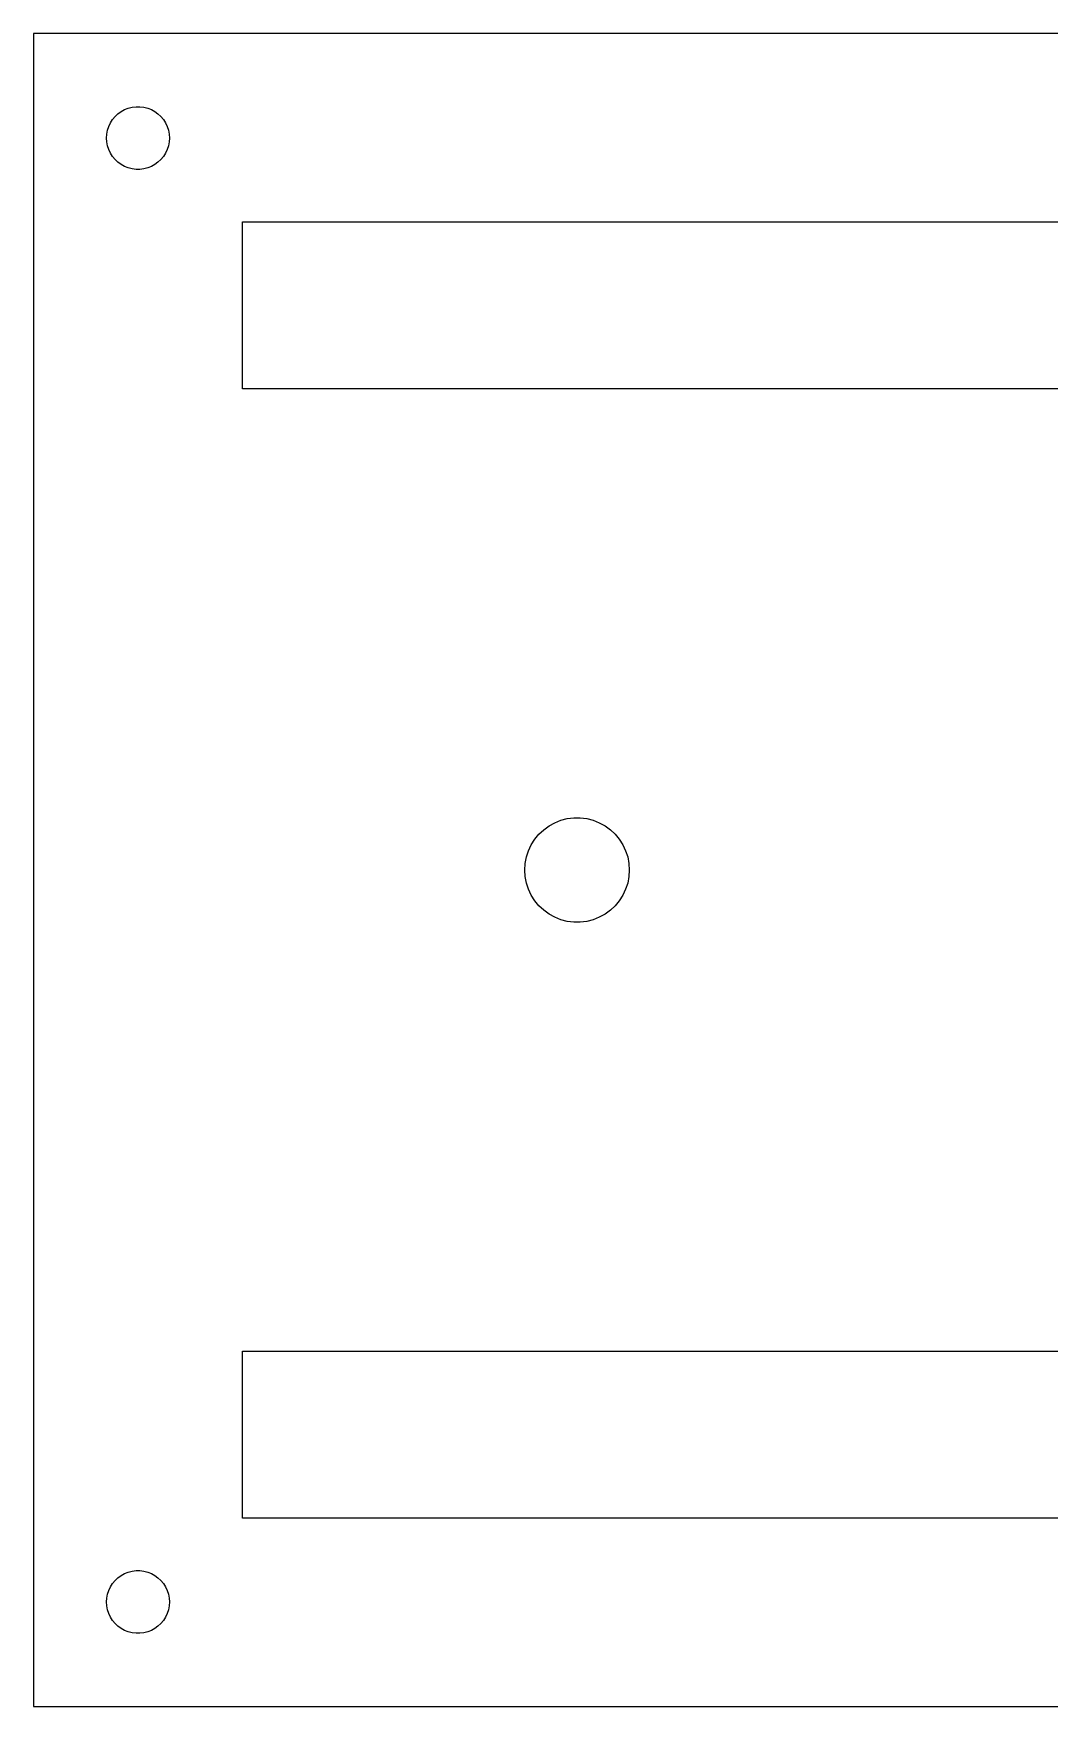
# Model space of a CAD drawing. Header units: metres. Extents: x -60 to 60, y -40 to 40.
# Drawn here: x -60 to -11.4, y -40 to 40 of the extents above; entities that cross this region are included whole.
import ezdxf

# ---------------------------------------------------------------- set-up
doc = ezdxf.new("R2010")
doc.units = ezdxf.units.M

msp = doc.modelspace()

# ---------------------------------------------------------------- linework, layer by layer
for p, q in [((60, 40), (-60, 40)), ((-60, 40), (-60, -40)), ((-56.2135, 35.8817), (-56.0934, 36.0268)), ((-56.0934, 36.0268), (-55.9561, 36.1558)), ((-55.9561, 36.1558), (-55.8037, 36.2665)), ((-55.8037, 36.2665), (-55.6387, 36.3572)), ((-55.6387, 36.3572), (-55.4635, 36.4266)), ((-55.4635, 36.4266), (-55.2811, 36.4734)), ((-55.2811, 36.4734), (-55.0942, 36.497)), ((-55.0942, 36.497), (-54.9058, 36.497)), ((-54.9058, 36.497), (-54.7189, 36.4734)), ((-54.7189, 36.4734), (-54.5365, 36.4266)), ((-54.5365, 36.4266), (-54.3613, 36.3572)), ((-54.3613, 36.3572), (-54.1963, 36.2665)), ((-54.1963, 36.2665), (-54.0439, 36.1558)), ((-54.0439, 36.1558), (-53.9065, 36.0268)), ((-53.9065, 36.0268), (-53.7865, 35.8817)), ((-56.4882, 35.188), (-56.4529, 35.373)), ((-56.4529, 35.373), (-56.3947, 35.5522)), ((-56.3947, 35.5522), (-56.3145, 35.7226)), ((-56.3145, 35.7226), (-56.2135, 35.8817)), ((-53.7865, 35.8817), (-53.6855, 35.7226)), ((-53.6855, 35.7226), (-53.6053, 35.5522)), ((-53.6053, 35.5522), (-53.5471, 35.373)), ((-53.5471, 35.373), (-53.5118, 35.188)), ((-56.5, 35), (-56.4882, 35.188)), ((-56.4882, 34.812), (-56.5, 35)), ((-56.4529, 34.627), (-56.4882, 34.812)), ((-56.3947, 34.4478), (-56.4529, 34.627)), ((-56.3145, 34.2774), (-56.3947, 34.4478)), ((-53.6053, 34.4478), (-53.6855, 34.2774)), ((-53.5471, 34.627), (-53.6053, 34.4478)), ((-53.5118, 34.812), (-53.5471, 34.627)), ((-53.5118, 35.188), (-53.5, 35)), ((-53.5, 35), (-53.5118, 34.812)), ((-56.2135, 34.1183), (-56.3145, 34.2774)), ((-56.0934, 33.9732), (-56.2135, 34.1183)), ((-55.9561, 33.8442), (-56.0934, 33.9732)), ((-55.8037, 33.7335), (-55.9561, 33.8442)), ((-55.6387, 33.6427), (-55.8037, 33.7335)), ((-55.4635, 33.5734), (-55.6387, 33.6427)), ((-54.3613, 33.6427), (-54.5365, 33.5734)), ((-54.1963, 33.7335), (-54.3613, 33.6427)), ((-54.0439, 33.8442), (-54.1963, 33.7335)), ((-53.9065, 33.9732), (-54.0439, 33.8442)), ((-53.7865, 34.1183), (-53.9065, 33.9732)), ((-53.6855, 34.2774), (-53.7865, 34.1183)), ((-55.2811, 33.5266), (-55.4635, 33.5734)), ((-55.0942, 33.5029), (-55.2811, 33.5266)), ((-54.9058, 33.5029), (-55.0942, 33.5029)), ((-54.7189, 33.5266), (-54.9058, 33.5029)), ((-54.5365, 33.5734), (-54.7189, 33.5266)), ((-50, 23), (-50, 31)), ((-50, 31), (60, 31)), ((60, 23), (-50, 23)), ((-34.7725, 2.37764), (-34.4684, 2.4557)), ((-34.4684, 2.4557), (-34.157, 2.49506)), ((-34.157, 2.49506), (-33.843, 2.49506)), ((-33.843, 2.49506), (-33.5315, 2.4557)), ((-33.5315, 2.4557), (-33.2274, 2.37764)), ((-36.0225, 1.46945), (-35.8224, 1.71136)), ((-35.8224, 1.71136), (-35.5936, 1.92627)), ((-35.5936, 1.92627), (-35.3396, 2.11081)), ((-35.3396, 2.11081), (-35.0644, 2.26205)), ((-35.0644, 2.26205), (-34.7725, 2.37764)), ((-33.2274, 2.37764), (-32.9355, 2.26205)), ((-32.9355, 2.26205), (-32.6604, 2.11081)), ((-32.6604, 2.11081), (-32.4064, 1.92627)), ((-32.4064, 1.92627), (-32.1776, 1.71136)), ((-32.1776, 1.71136), (-31.9774, 1.46945)), ((-36.4214, 0.62172), (-36.3244, 0.9203)), ((-36.3244, 0.9203), (-36.1908, 1.20438)), ((-36.1908, 1.20438), (-36.0225, 1.46945)), ((-31.9774, 1.46945), (-31.8092, 1.20438)), ((-31.8092, 1.20438), (-31.6756, 0.9203)), ((-31.6756, 0.9203), (-31.5785, 0.62172)), ((-36.5, 0), (-36.4803, 0.31332)), ((-36.4803, -0.31332), (-36.5, 0)), ((-36.4803, 0.31332), (-36.4214, 0.62172)), ((-31.5785, 0.62172), (-31.5197, 0.31332)), ((-31.5197, 0.31332), (-31.5, 0)), ((-31.5, 0), (-31.5197, -0.31332)), ((-36.4214, -0.62172), (-36.4803, -0.31332)), ((-36.3244, -0.9203), (-36.4214, -0.62172)), ((-31.5785, -0.62172), (-31.6756, -0.9203)), ((-31.5197, -0.31332), (-31.5785, -0.62172)), ((-36.1908, -1.20438), (-36.3244, -0.9203)), ((-36.0225, -1.46945), (-36.1908, -1.20438)), ((-35.8224, -1.71136), (-36.0225, -1.46945)), ((-31.9774, -1.46945), (-32.1776, -1.71136)), ((-31.8092, -1.20438), (-31.9774, -1.46945)), ((-31.6756, -0.9203), (-31.8092, -1.20438)), ((-35.5936, -1.92627), (-35.8224, -1.71136)), ((-35.3396, -2.11081), (-35.5936, -1.92627)), ((-35.0644, -2.26205), (-35.3396, -2.11081)), ((-34.7725, -2.37764), (-35.0644, -2.26205)), ((-34.4684, -2.4557), (-34.7725, -2.37764)), ((-33.2274, -2.37764), (-33.5315, -2.4557)), ((-32.9355, -2.26205), (-33.2274, -2.37764)), ((-32.6604, -2.11081), (-32.9355, -2.26205)), ((-32.4064, -1.92627), (-32.6604, -2.11081)), ((-32.1776, -1.71136), (-32.4064, -1.92627)), ((-34.157, -2.49506), (-34.4684, -2.4557)), ((-33.843, -2.49506), (-34.157, -2.49506)), ((-33.5315, -2.4557), (-33.843, -2.49506)), ((-50, -31), (-50, -23)), ((-50, -23), (60, -23)), ((60, -31), (-50, -31)), ((-55.6387, -33.6427), (-55.4635, -33.5734)), ((-55.4635, -33.5734), (-55.2811, -33.5266)), ((-55.2811, -33.5266), (-55.0942, -33.5029)), ((-55.0942, -33.5029), (-54.9058, -33.5029)), ((-54.9058, -33.5029), (-54.7189, -33.5266)), ((-54.7189, -33.5266), (-54.5365, -33.5734)), ((-54.5365, -33.5734), (-54.3613, -33.6427)), ((-56.3947, -34.4478), (-56.3145, -34.2774)), ((-56.3145, -34.2774), (-56.2135, -34.1183)), ((-56.2135, -34.1183), (-56.0934, -33.9732)), ((-56.0934, -33.9732), (-55.9561, -33.8442)), ((-55.9561, -33.8442), (-55.8037, -33.7335)), ((-55.8037, -33.7335), (-55.6387, -33.6427)), ((-54.3613, -33.6427), (-54.1963, -33.7335)), ((-54.1963, -33.7335), (-54.0439, -33.8442)), ((-54.0439, -33.8442), (-53.9065, -33.9732)), ((-53.9065, -33.9732), (-53.7865, -34.1183)), ((-53.7865, -34.1183), (-53.6855, -34.2774)), ((-53.6855, -34.2774), (-53.6053, -34.4478)), ((-56.5, -35), (-56.4882, -34.812)), ((-56.4882, -35.188), (-56.5, -35)), ((-56.4882, -34.812), (-56.4529, -34.627)), ((-56.4529, -35.373), (-56.4882, -35.188)), ((-56.4529, -34.627), (-56.3947, -34.4478)), ((-53.6053, -34.4478), (-53.5471, -34.627)), ((-53.5471, -34.627), (-53.5118, -34.812)), ((-53.5118, -35.188), (-53.5471, -35.373)), ((-53.5118, -34.812), (-53.5, -35)), ((-53.5, -35), (-53.5118, -35.188)), ((-56.3947, -35.5522), (-56.4529, -35.373)), ((-56.3145, -35.7226), (-56.3947, -35.5522)), ((-56.2135, -35.8817), (-56.3145, -35.7226)), ((-56.0934, -36.0268), (-56.2135, -35.8817)), ((-53.7865, -35.8817), (-53.9065, -36.0268)), ((-53.6855, -35.7226), (-53.7865, -35.8817)), ((-53.6053, -35.5522), (-53.6855, -35.7226)), ((-53.5471, -35.373), (-53.6053, -35.5522)), ((-55.9561, -36.1558), (-56.0934, -36.0268)), ((-55.8037, -36.2665), (-55.9561, -36.1558)), ((-55.6387, -36.3572), (-55.8037, -36.2665)), ((-55.4635, -36.4266), (-55.6387, -36.3572)), ((-55.2811, -36.4734), (-55.4635, -36.4266)), ((-55.0942, -36.497), (-55.2811, -36.4734)), ((-54.9058, -36.497), (-55.0942, -36.497)), ((-54.7189, -36.4734), (-54.9058, -36.497)), ((-54.5365, -36.4266), (-54.7189, -36.4734)), ((-54.3613, -36.3572), (-54.5365, -36.4266)), ((-54.1963, -36.2665), (-54.3613, -36.3572)), ((-54.0439, -36.1558), (-54.1963, -36.2665)), ((-53.9065, -36.0268), (-54.0439, -36.1558)), ((-60, -40), (60, -40))]:
    msp.add_line(p, q)

doc.saveas('drawing.dxf')
